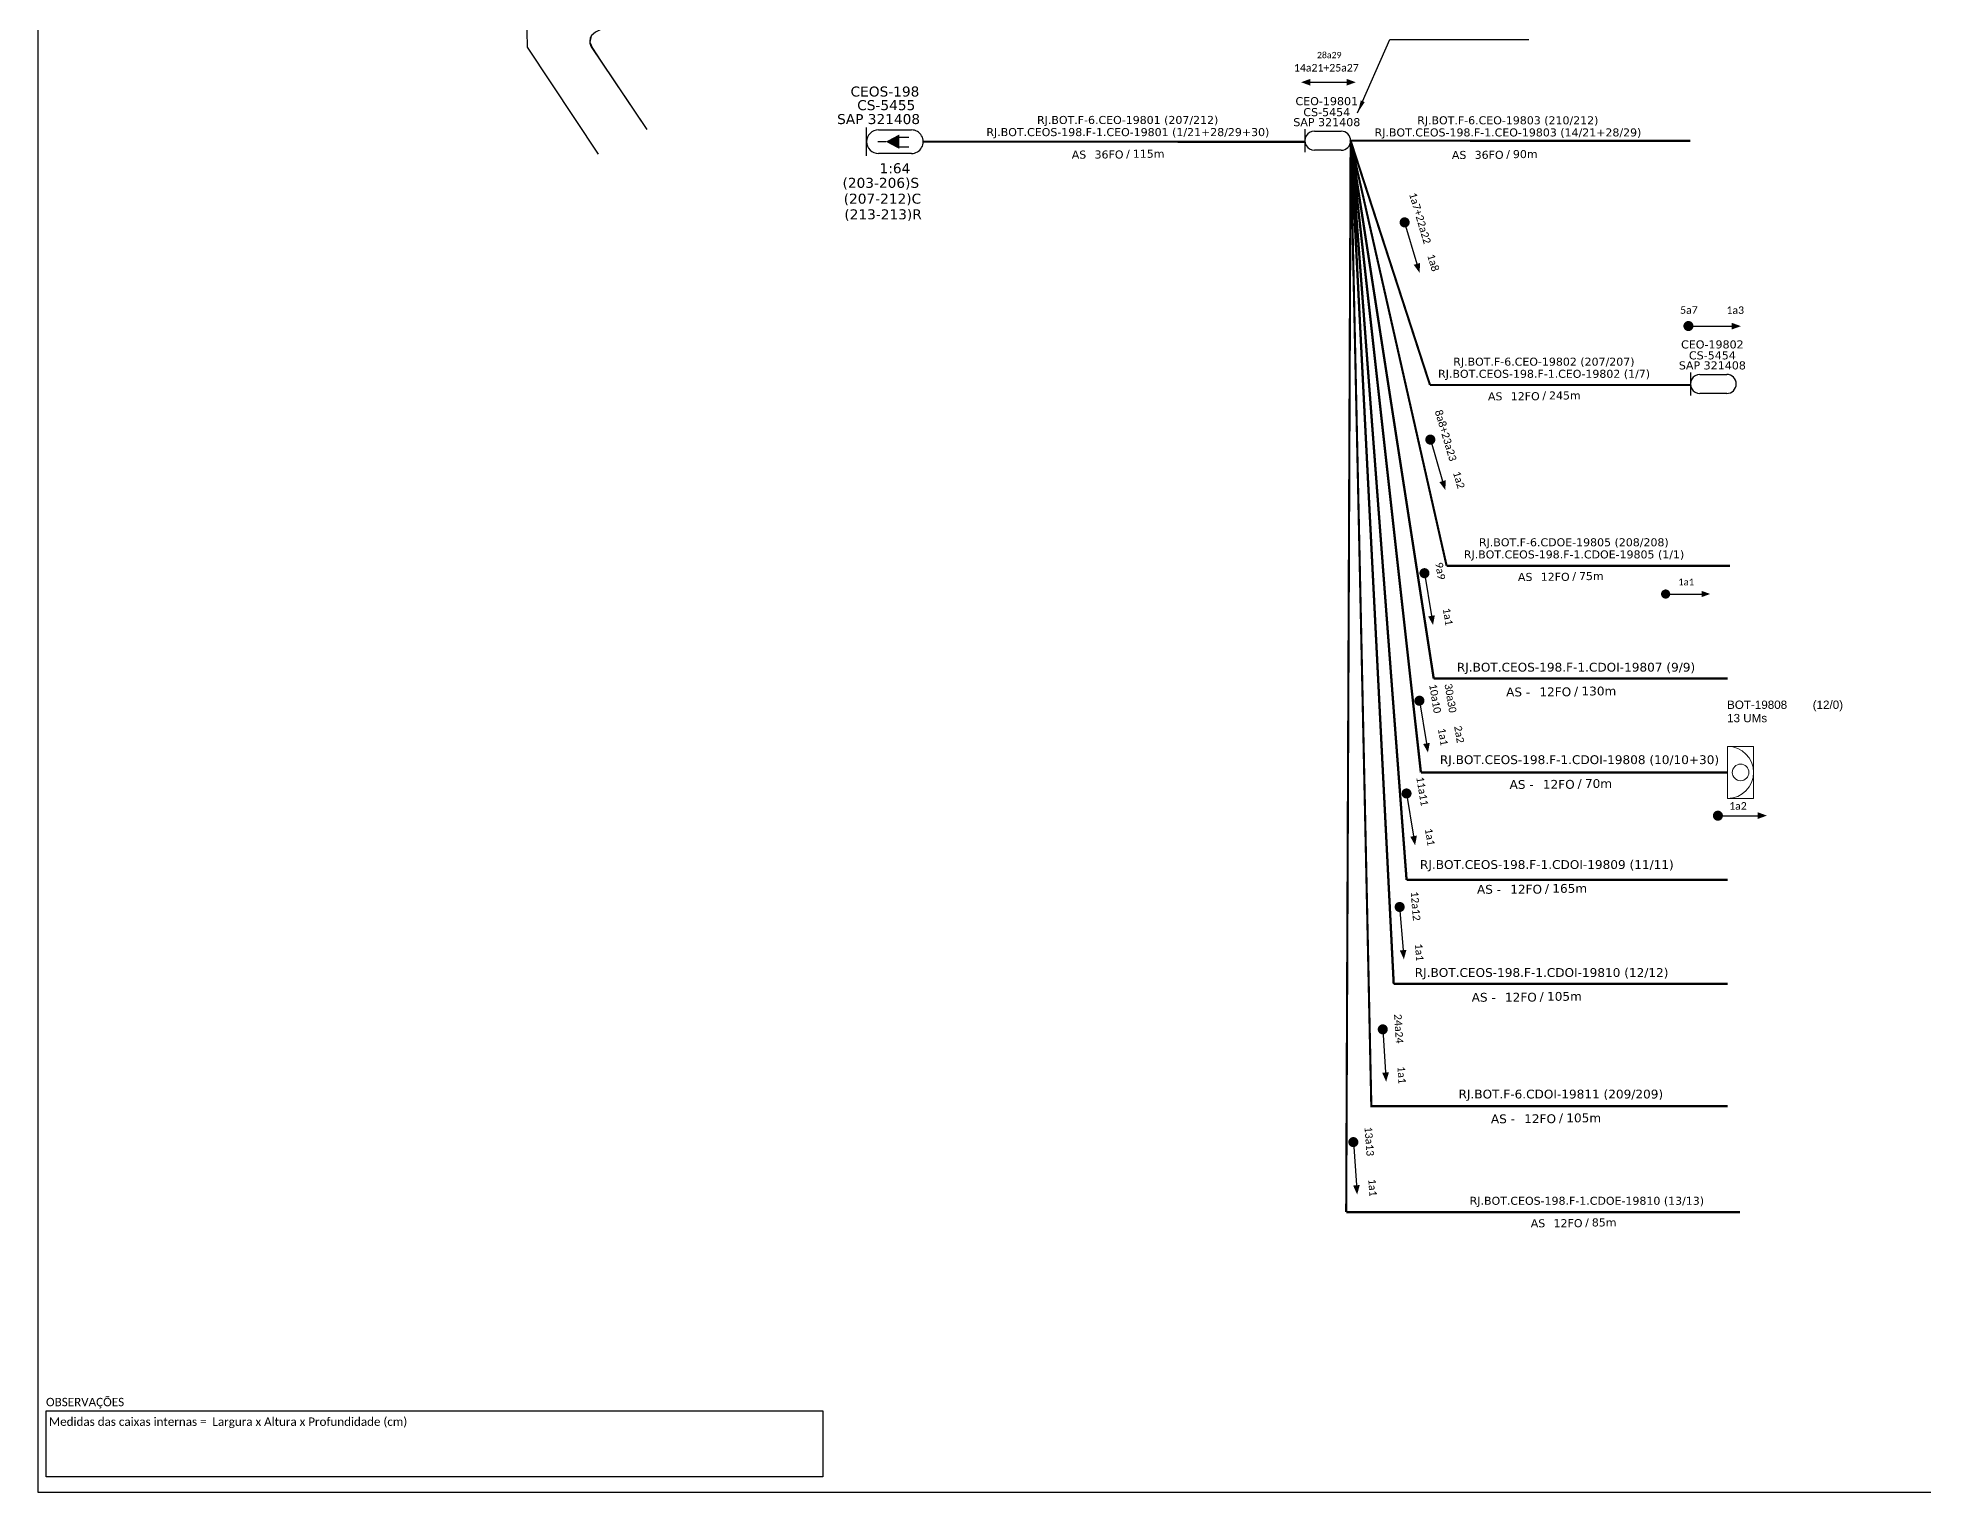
# Model space of a CAD drawing. Header units: metres. Extents: x 79.8 to 138.8, y 35.5 to 77.2.
# Drawn here: x 79.79 to 106.5, y 35.53 to 56.12 of the extents above; entities that cross this region are included whole.
import ezdxf
from ezdxf.enums import TextEntityAlignment as Align

# ---------------------------------------------------------------- set-up
doc = ezdxf.new("R2010")
doc.units = ezdxf.units.M
for name, color, linetype in [('10.0-Cartográfico', 252, 'Continuous'), ('20.4-CEOS', 1, 'Continuous'), ('20.5-CEO', 1, 'Continuous'), ('CAP a instalar', 1, 'Continuous'), ('CD a instalar', 1, 'Continuous'), ('SETA', 7, 'Continuous'), ('texto', 255, 'Continuous')]:
    doc.layers.add(name, color=color, linetype=linetype)
for name, color, linetype, lineweight in [("20.0-LEGENDA DOS CDO'S", 1, 'Continuous', 0), ('20.1-CDO_INTERIOR', 1, 'Continuous', 0), ('40.1-ETIQUETAS', 1, 'Continuous', 20)]:
    doc.layers.add(name, color=color, linetype=linetype, lineweight=lineweight)
doc.styles.add('ARIAL', font='arial.ttf')
doc.styles.add('siredit', font='verdana.ttf')
doc.styles.get("Standard").update_dxf_attribs({"font": 'arial.ttf'})
doc.styles.add('WMF-Calibri0', font='calibri.ttf')
doc.linetypes.add('FENCELINE1', pattern='A,0.25,-0.1,[133,ltypeshp.shx,S=0.1,R=0,X=-0.1,Y=0],-0.1,1', length=1.45)
doc.dimstyles.get("Standard").update_dxf_attribs({"dimtxt": 0.18, "dimasz": 0.18, "dimexe": 0.18, "dimexo": 0.0625, "dimgap": 0.09, "dimtad": 0, "dimtih": 1, "dimtoh": 1, "dimdec": 4, "dimzin": 0, "dimdsep": 46, "dimtxsty": 'Standard', "dimcen": 0.09, "dimadec": 0, "dimazin": 0, "dimtfac": 1, "dimtdec": 4, "dimtofl": 0, "dimtmove": 0, "dimatfit": 3, "dimfxl": 0, "dimtolj": 1, "dimtzin": 0, "dimarcsym": 0})

# ---------------------------------------------------------------- blocks, each defined once
blk = doc.blocks.new('CEOS_RP_CT_DRT')
at = {"layer": '20.4-CEOS', "color": 0}
for p, q in [((-4.535403051954999, 1.193932948173999), (-1.192121196201999, 1.193932948168999)), ((-1.192121196205, -1.189622502886999), (-4.535403051958, -1.189622502881999))]:
    blk.add_line(p, q, dxfattribs=at)
for points in [[(-5.727180777477999, -1.434831566566999), (-5.727180777474, 1.439142011863)], [(-3.786662383189998, 0.002155222654), (-4.590513158058, 0.002155222655)], [(-2.467895913357999, 0.475030468559), (-1.452774222781999, 0.475030468558)], [(-2.467895913358999, -0.516638740346), (-1.452774222783, -0.5166387403480001)]]:
    blk.add_lwpolyline(points, dxfattribs=at)
blk.add_lwpolyline([(-3.786662383189998, 0.002155222654, 0, 1.471254382142999, 0), (-2.406465769753999, 0.002155222652, 1.471254382142999, 1.471254382142999, 0)], format="xyseb", dxfattribs=at)
for centre, start, end in [((-4.535403051956, 0.002155222655), 89.99999999990895, 269.9999999999089), ((-1.192121196203, 0.00215522265), 269.9999999999089, 89.99999999990895)]:
    blk.add_arc(centre, 1.191777725519199, start, end, dxfattribs=at)
at = {"layer": '20.4-CEOS', "color": 7, "style": 'siredit'}
for tag, p in [('Nº_DA_CEOS', (-2.863762124082, 5.595917801464)), ('LOCAL', (-2.863762124082, 4.242648332013)), ('SAP', (-2.863762124082, 2.776606380735)), ('RACIO_SPLITAGEM', (-2.863762124082, -1.884655211951999)), ('FIBRAS_SPLITTER', (-2.863762124082, -3.576242074805)), ('FIBRAS_TOP_C', (-2.863762124082, -5.080238687835999)), ('RESERVA_FINAIS', (-2.863762124082, -6.392235737012))]:
    blk.add_attdef(tag, text='', height=1.009676276196999, dxfattribs=at).set_placement(p, align=Align.TOP_CENTER)
blk = doc.blocks.new('CEO_CT_DRT')
at = {"layer": '20.5-CEO', "color": 0}
for p, q in [((-1.556572805790523, 1.26366386849038), (1.800231245210768, 1.263663868485228)), ((1.800231245207015, -1.129532080615818), (-1.556572805794161, -1.129532080610666))]:
    blk.add_line(p, q, dxfattribs=at)
blk.add_lwpolyline([(-2.753170780331715, 1.509864701626281), (-2.753170780336148, -1.375732913765517)], dxfattribs=at)
for centre, start, end in [((-1.556572805792342, 0.06706589393089879), 89.9999999999088, 269.9999999999153), ((1.800231245208835, 0.06706589392574694), 269.9999999999153, 89.9999999999088)]:
    blk.add_arc(centre, 1.196597974541566, start, end, dxfattribs=at)
at = {"layer": '20.5-CEO', "color": 7, "style": 'siredit'}
for tag, p in [('CEO_Nº', (0.1218292197103494, 5.60943270178463)), ('LOCAL', (0.1218292197103494, 4.233558394229366)), ('SAP', (0.1218292197103494, 2.974344253774319)), ('FIBRAS_RESERVA', (0.1218292197103494, -1.940784021336846))]:
    blk.add_attdef(tag, text='', height=1.013760000014873, dxfattribs=at).set_placement(p, align=Align.TOP_CENTER)
blk = doc.blocks.new('ETIQUETA_RS5F')
at = {"layer": '40.1-ETIQUETAS', "color": 0, "style": 'siredit'}
blk.add_text('/', height=1.5, dxfattribs=at).set_placement((1.549003768403999, -1.954241996242999), align=Align.MIDDLE_RIGHT)
for tag, p in [('ETIQUETA_R_PRIMARIA', (1.183185704455, 4.104300005362)), ('ETIQUETA_R_SECUNDARIA', (1.183185704455, 2.104300005362)), ('F_ATIVAS/F_MORTAS', (1.112003950762, -4.244905073341))]:
    blk.add_attdef(tag, text='', height=1.5, dxfattribs=at).set_placement(p, align=Align.MIDDLE_CENTER)
for tag, p in [('TIPO_CABO', (-6.615505561655, -2.115119524237)), ('CAP_CABO', (0.366609137497, -2.092994078244))]:
    blk.add_attdef(tag, text='', height=1.5, dxfattribs=at).set_placement(p, align=Align.MIDDLE_RIGHT)
blk.add_attdef('METROS', text='', height=1.5, dxfattribs=at).set_placement((2.112003950761999, -1.954241996242999), align=Align.MIDDLE_LEFT)
for tag, p in [('FUSÃO_1', (0.8177571882649999, -8.387413705695998)), ('FUSÃO_2', (0.8177571882649999, -10.598796407304)), ('FUSÃO_3', (0.8177571882649999, -12.933033763959)), ('FUSÃO_4', (0.8177571882649999, -15.144416397489)), ('FUSÃO_5', (0.8177571882649999, -17.158649813296))]:
    blk.add_attdef(tag, text='', height=1.5, dxfattribs=at).set_placement(p, align=Align.CENTER)
blk = doc.blocks.new('CDOI_INT')
at = {"layer": '20.1-CDO_INTERIOR', "color": 0, "lineweight": 18}
blk.add_lwpolyline([(4.249981471179998, -4.249988726767999), (4.249981471179998, 4.250011275022999), (-1.8529716e-05, 4.250011275022999), (-1.8529716e-05, -4.249988726767999)], close=True, dxfattribs=at)
blk.add_circle((2.124981470732, 1.1274127e-05), 1.360000000286615, dxfattribs=at)
blk.add_arc((-1.8529716e-05, 1.1274127e-05), 4.250000000895674, 270, 90, dxfattribs=at)
at = {"layer": "20.0-LEGENDA DOS CDO'S", "color": 0, "style": 'ARIAL'}
for tag, p in [('SURVEY', (-0.07814626409900001, 8.200063073254)), ('CDO_N', (-0.083164922331, 10.380986293812)), ('SPLITER_1', (21.176759130808, 10.380986293812)), ('SPLITER_2', (21.193678029792, 8.681501830021)), ('SAP', (-0.083164922331, 6.226866877454999)), ('1:XX', (5.943843487361, -2.215305510503)), ('UMS', (5.94384348736, -4.242847191936998))]:
    blk.add_attdef(tag, p, '', height=1.360262643476999, dxfattribs=at)
blk.add_attdef('FIBRAS_UTILIZADAS', text='', height=1.360262643476999, dxfattribs=at).set_placement((15.339433351403, 10.380986293812), align=Align.CENTER)
blk = doc.blocks.new('SETA1')
at = {"const_width": 1.1}
blk.add_lwpolyline([(-5.278302850187174, 0, 1), (-4.178302850188629, 0, 1)], format="xyb", close=True, dxfattribs=at)
at = {"layer": 'SETA'}
blk.add_lwpolyline([(-4.728302850184264, 0), (4.72830285019154, 0)], dxfattribs=at)
blk.add_solid([(4.72830285019154, 0.7333333294009208), (6.743757612086483, -7.275957614183426e-12), (4.72830285019154, -0.7333333293936448)], dxfattribs=at)

msp = doc.modelspace()

# ---------------------------------------------------------------- linework, layer by layer
at = {"color": 7}
msp.add_lwpolyline([(79.78734938973774, 35.52656371230302), (138.8255493897383, 35.52656371230302), (138.8255493897383, 77.2253637123031), (79.78734938973774, 77.2253637123031)], close=True, dxfattribs=at)
for points, const_width in [([(102.8141344713354, 48.24451120259058, 1), (102.8789344713371, 48.24451120259058, 1)], 0.06480000000000001), ([(103.5512501504008, 45.10636094908787, 1), (103.6225301504844, 45.10636094908787, 1)], 0.07128000008622835)]:
    msp.add_lwpolyline(points, format="xyb", close=True, dxfattribs=dict(const_width=const_width))
at = {"color": 0}
msp.add_lwpolyline([(79.90530075144063, 36.68063682076025), (90.90895460712335, 36.68063682076025), (90.90895460712335, 35.74329852276165), (79.90530075144063, 35.74329852276165)], close=True, dxfattribs=at)
at = {"layer": '10.0-Cartográfico'}
for points in [[(92.99542506701529, 60.16027789270219), (89.64102853527721, 58.53171623960838), (88.18311744592803, 57.85669560041355), (87.41053978443576, 57.45696871974314), (86.96938334929361, 57.2050486984981), (86.70573119245275, 56.97573333738205), (86.70930873249155, 56.70834416935531), (86.71288632095958, 56.44095157489618), (86.7189406775292, 55.98844340636037), (87.7256827513993, 54.47409864825794)], [(93.0142738691243, 58.91614951018641), (92.03313536633597, 58.41566344097668), (88.77396653986604, 56.75314131970344), (87.89210505381222, 56.30329944765912), (87.6881557436309, 56.19926396940604), (87.62883692431184, 56.14591869614082), (87.60631520322933, 56.05788580150283), (87.64352430451528, 55.97253495945574), (87.75980185049117, 55.79897400760319), (88.41328652912195, 54.82057844092082)], [(87.6211126916162, 56.1326662407896), (87.61499014938774, 56.11796691164908), (87.61044969589308, 56.10328573607375), (87.60748627850218, 56.0886226528139), (87.60609989540605, 56.07397766322423), (87.60631520322933, 56.05788580150283), (87.60967003521274, 56.04329520826695), (87.61302486569004, 56.02870461669271), (87.61796178640931, 56.01413217408344), (87.62929018422439, 55.99378143111743)], [(87.62929018422439, 55.99378143111743), (88.4147776128216, 54.82132978986305)]]:
    msp.add_lwpolyline(points, dxfattribs=at)
at = {"layer": 'CAP a instalar', "color": 5, "linetype": 'FENCELINE1', "ltscale": 7, "const_width": 0.030233088}
msp.add_lwpolyline([(92.33066664769099, 54.6493070750032), (97.73753592472671, 54.64767292613333)], dxfattribs=at)
at = {"layer": 'CAP a instalar', "color": 7, "linetype": 'FENCELINE1', "ltscale": 0.3, "const_width": 0.030233088}
for points in [[(98.38470043337196, 54.66292334704269), (98.32183568394284, 39.49297755094927)], [(98.38475976485037, 54.65723498673692), (99.74400959259698, 48.64476198402793)], [(98.38531806319438, 54.6547654232646), (98.6778378288067, 40.99250714843175)], [(99.74400959259698, 48.64476198402793), (103.7241987792068, 48.64358051686312)], [(98.66289830697262, 40.99250643035871), (103.7242003845264, 40.99274970350972)], [(98.32183568394284, 39.49297755094927), (103.8989275193186, 39.49192513652466)]]:
    msp.add_lwpolyline(points, dxfattribs=at)
at = {"layer": 'CAP a instalar', "color": 7, "linetype": 'FENCELINE1', "ltscale": 7, "const_width": 0.030233088}
for points in [[(98.38470043337196, 54.66292334704207), (99.50868081251406, 51.20506177026434)], [(98.38470043337196, 54.66292334704269), (103.1982792422505, 54.66136685114456)], [(99.50868081251406, 51.20506177026434), (103.1991443204295, 51.20386843957624)]]:
    msp.add_lwpolyline(points, dxfattribs=at)
at = {"layer": 'CD a instalar', "color": 8, "linetype": 'FENCELINE1', "ltscale": 0.3}
for points in [[(98.38470043337196, 54.66292334704269, 0.03325639680000001, 0.03325639680000001, 0), (99.5613640774145, 47.04872707283997, 0.03325639680000001, 0.03325639680000001, 0)], [(98.38470043337196, 54.66292334704269, 0.03325639680000001, 0.03325639680000001, 0), (99.17708322147962, 44.19678626349952, 0.03325639680000001, 0.03325639680000001, 0)], [(98.38531806319438, 54.6547654232646, 0.03325639680000001, 0.03325639680000001, 0), (98.99483686661341, 42.72552068794678, 0.03325639680000001, 0.03325639680000001, 0)], [(99.5613640774145, 47.04872707283997, 0.03325639680678649, 0.03325639699658234, 0), (103.7241987792068, 47.04904613749414, 0.03325639699658234, 0.03325639701884123, 0)], [(103.7241954943705, 45.76670477319491, 0.03325639701884116, 0.03325639701884123, 0), (103.7241970996901, 45.76670477330511, 0.03325639701884123, 0.03325639701884123, 0)], [(99.17708322147962, 44.19678626349952, 0.03325639680964677, 0.03325639697669543, 0), (103.7242003845264, 44.19705413204499, 0.03325639697669543, 0.03325639697729994, 0)], [(98.99483686661341, 42.72552068794678, 0.03325639680379383, 0.0332563969639032, 0), (103.7242003845264, 42.72578913223654, 0.0332563969639032, 0.03325639701884123, 0)]]:
    msp.add_lwpolyline(points, format="xyseb", dxfattribs=at)
at = {"layer": 'CD a instalar', "color": 1, "linetype": 'FENCELINE1', "ltscale": 0.3}
for points in [[(98.38470043337196, 54.66292334704269, 0.03325639680000001, 0.03325639680000001, 0), (99.37956793632416, 45.71855539901544, 0.03325639680000001, 0.03325639680000001, 0)], [(99.37956793632416, 45.71855539901544, 0.03325639681799659, 0.03325639699586883, 0), (103.7241987792068, 45.71885362508599, 0.03325639699586883, 0.03325639701884123, 0)]]:
    msp.add_lwpolyline(points, format="xyseb", dxfattribs=at)
at = {"layer": 'CD a instalar', "linetype": 'FENCELINE1', "ltscale": 7, "const_width": 0.03325639680000001}
msp.add_lwpolyline([(103.7241987792068, 48.64358051686312), (103.7598772860503, 48.64358277465704)], dxfattribs=at)
at = {"layer": 'SETA'}
for points in [[(97.76413654592993, 55.49008032877781), (98.37692459605455, 55.49008032877781)], [(102.8465344713371, 48.24451120259058), (103.4036145162313, 48.24451120259058)], [(103.5868901504401, 45.10636094908787), (104.1996782005631, 45.10636094908787)]]:
    msp.add_lwpolyline(points, dxfattribs=at)
for points in [[(97.81331326493705, 55.53854358742128), (97.6827117955077, 55.4910235873624), (97.81331326493705, 55.44350358730558)], [(98.32774787704743, 55.53854358742128), (98.45834934647678, 55.4910235873624), (98.32774787704743, 55.44350358730558)], [(103.358908408092, 48.28856871039348), (103.477637016523, 48.24536871039349), (103.358908408092, 48.20216871039328)], [(104.150501481556, 45.15482420773112), (104.2811029509869, 45.10730420767225), (104.150501481556, 45.05978420761542)]]:
    msp.add_solid(points, dxfattribs=at)

# ---------------------------------------------------------------- block references
at = {"layer": '20.4-CEOS', "color": 5}
ref = msp.add_blockref('CEOS_RP_CT_DRT', (92.33071475966949, 54.64900518015667), dxfattribs=dict(at, xscale=0.1400759436607361, yscale=0.1400759436607361, zscale=0.1400759433215999))
ref.add_attrib('Nº_DA_CEOS', 'CEOS-198', dxfattribs={"color": 5, "height": 0.1414313568377352, "style": 'siredit'}).set_placement((91.78841552101835, 55.43034977375134), align=Align.TOP_CENTER)
ref.add_attrib('LOCAL', 'CS-5455', dxfattribs={"color": 5, "height": 0.1414313568377352, "style": 'siredit'}).set_placement((91.80680820873435, 55.23741677515931), align=Align.TOP_CENTER)
ref.add_attrib('SAP', '   SAP 321408', dxfattribs={"color": 5, "height": 0.1414313568377352, "style": 'siredit'}).set_placement((91.6057018413468, 55.04016859121071), align=Align.TOP_CENTER)
ref.add_attrib('RACIO_SPLITAGEM', '1:64', dxfattribs={"color": 5, "height": 0.1414313568377352, "style": 'siredit'}).set_placement((91.92957057771996, 54.34415795365044), align=Align.TOP_CENTER)
ref.add_attrib('FIBRAS_SPLITTER', '    (203-206)S', dxfattribs={"color": 5, "height": 0.1414313568377352, "style": 'siredit'}).set_placement((91.60630043253072, 54.1374969557213), align=Align.TOP_CENTER)
ref.add_attrib('FIBRAS_TOP_C', '   (207-212)C', dxfattribs={"color": 5, "height": 0.1414313568377352, "style": 'siredit'}).set_placement((91.66029868500331, 53.91310556422881), align=Align.TOP_CENTER)
ref.add_attrib('RESERVA_FINAIS', '   (213-213)R', dxfattribs={"color": 5, "height": 0.1414313568377352, "style": 'siredit'}).set_placement((91.66923738632353, 53.69178802741414), align=Align.TOP_CENTER)
ref = msp.add_blockref('CEO_CT_DRT', (98.04695538969986, 54.65536497980843), dxfattribs=dict(at, xscale=0.1127007975566552, yscale=0.112700797556655, zscale=0.1127007975566534, rotation=359.9999964697347))
ref.add_attrib('CEO_Nº', 'CEO-19801', dxfattribs={"layer": '20.5-CEO', "color": 5, "height": 0.1142515605327091, "rotation": 359.9999964697329, "style": 'siredit'}).set_placement((98.04695542818786, 55.2799940620466), align=Align.TOP_CENTER)
ref.add_attrib('LOCAL', 'CS-5454', dxfattribs={"layer": '20.5-CEO', "color": 5, "height": 0.1142515605327091, "rotation": 359.9999964697329, "style": 'siredit'}).set_placement((98.04695541863543, 55.12493193024658), align=Align.TOP_CENTER)
ref.add_attrib('SAP', 'SAP 321408', dxfattribs={"layer": '20.5-CEO', "color": 5, "height": 0.1142515605327091, "rotation": 359.9999964697329, "style": 'siredit'}).set_placement((98.04695540988845, 54.98301749232194), align=Align.TOP_CENTER)
at = {"layer": '20.4-CEOS', "color": 7}
ref = msp.add_blockref('CEO_CT_DRT', (103.5085637854042, 51.21156049325155), dxfattribs=dict(at, xscale=0.1127007975566552, yscale=0.112700797556655, zscale=0.1127007975566534, rotation=359.9999964697347))
ref.add_attrib('CEO_Nº', 'CEO-19802', dxfattribs={"layer": '20.5-CEO', "color": 7, "height": 0.1142515605327091, "rotation": 359.9999964697329, "style": 'siredit'}).set_placement((103.5085638238906, 51.83618957548951), align=Align.TOP_CENTER)
ref.add_attrib('LOCAL', 'CS-5454', dxfattribs={"layer": '20.5-CEO', "color": 7, "height": 0.1142515605327091, "rotation": 359.9999964697329, "style": 'siredit'}).set_placement((103.5085638143398, 51.6811274436895), align=Align.TOP_CENTER)
ref.add_attrib('SAP', 'SAP 321408', dxfattribs={"layer": '20.5-CEO', "color": 7, "height": 0.1142515605327091, "rotation": 359.9999964697329, "style": 'siredit'}).set_placement((103.5085638055928, 51.53921300576485), align=Align.TOP_CENTER)
at = {"layer": '40.1-ETIQUETAS', "color": 7}
ref = msp.add_blockref('ETIQUETA_RS5F', (95.1396017109325, 54.62628797658596), dxfattribs=dict(at, xscale=0.07558271902798515, yscale=0.07558271902798515, zscale=0.07558271902798509))
ref.add_attrib('ETIQUETA_R_PRIMARIA', 'RJ.BOT.F-6.CEO-19801 (207/212)', dxfattribs={"color": 0, "height": 0.1133740786101372, "style": 'siredit'}).set_placement((95.2263459677918, 54.95702491386263), align=Align.MIDDLE_CENTER)
ref.add_attrib('ETIQUETA_R_SECUNDARIA', 'RJ.BOT.CEOS-198.F-1.CEO-19801 (1/21+28/29+30)', dxfattribs={"color": 1, "height": 0.1133740786101372, "style": 'siredit'}).set_placement((95.2290301036065, 54.78533669289627), align=Align.MIDDLE_CENTER)
ref.add_attrib('TIPO_CABO', 'AS', dxfattribs={"color": 0, "height": 0.1133740786101372, "style": 'siredit'}).set_placement((94.63958381283274, 54.46642149178169), align=Align.MIDDLE_RIGHT)
ref.add_attrib('CAP_CABO', '36FO', dxfattribs={"color": 0, "height": 0.1133740786101372, "style": 'siredit'}).set_placement((95.16731102637523, 54.4680937932959), align=Align.MIDDLE_RIGHT)
ref.add_attrib('METROS', '115m', dxfattribs={"color": 0, "height": 0.1133740786101372, "style": 'siredit'}).set_placement((95.29923271212637, 54.47858105295133), align=Align.MIDDLE_LEFT)
ref = msp.add_blockref('ETIQUETA_RS5F', (100.5237387190664, 54.62154105825474), dxfattribs=dict(at, xscale=0.07558271902804409, yscale=0.07558271902798515, zscale=0.07558271902798509))
ref.add_attrib('ETIQUETA_R_PRIMARIA', 'RJ.BOT.F-6.CEO-19803 (210/212)', dxfattribs={"color": 0, "height": 0.1133740786101372, "style": 'siredit'}).set_placement((100.6104829759258, 54.95227799553142), align=Align.MIDDLE_CENTER)
ref.add_attrib('ETIQUETA_R_SECUNDARIA', 'RJ.BOT.CEOS-198.F-1.CEO-19803 (14/21+28/29)', dxfattribs={"color": 0, "height": 0.1133740786101372, "style": 'siredit'}).set_placement((100.6131671117405, 54.78058977456484), align=Align.MIDDLE_CENTER)
ref.add_attrib('TIPO_CABO', 'AS', dxfattribs={"color": 0, "height": 0.1133740786101372, "style": 'siredit'}).set_placement((100.0237208209667, 54.46167457345026), align=Align.MIDDLE_RIGHT)
ref.add_attrib('CAP_CABO', '36FO', dxfattribs={"color": 0, "height": 0.1133740786101372, "style": 'siredit'}).set_placement((100.5514480345092, 54.46334687496468), align=Align.MIDDLE_RIGHT)
ref.add_attrib('METROS', '90m', dxfattribs={"color": 0, "height": 0.1133740786101372, "style": 'siredit'}).set_placement((100.6833697202587, 54.47383413462011), align=Align.MIDDLE_LEFT)
ref = msp.add_blockref('ETIQUETA_RS5F', (101.0350782316179, 51.20375153537109), dxfattribs=dict(at, xscale=0.07558271902798515, yscale=0.07558271902798515, zscale=0.07558271902798509))
ref.add_attrib('ETIQUETA_R_PRIMARIA', 'RJ.BOT.F-6.CEO-19802 (207/207)', dxfattribs={"color": 0, "height": 0.1133740786101372, "style": 'siredit'}).set_placement((101.1218224884772, 51.53448847264776), align=Align.MIDDLE_CENTER)
ref.add_attrib('ETIQUETA_R_SECUNDARIA', 'RJ.BOT.CEOS-198.F-1.CEO-19802 (1/7)', dxfattribs={"color": 0, "height": 0.1133740786101372, "style": 'siredit'}).set_placement((101.124506624292, 51.36280025168119), align=Align.MIDDLE_CENTER)
ref.add_attrib('TIPO_CABO', 'AS', dxfattribs={"color": 0, "height": 0.1133740786101372, "style": 'siredit'}).set_placement((100.5350603335182, 51.04388505056661), align=Align.MIDDLE_RIGHT)
ref.add_attrib('CAP_CABO', '12FO', dxfattribs={"color": 0, "height": 0.1133740786101372, "style": 'siredit'}).set_placement((101.0627875470607, 51.04555735208103), align=Align.MIDDLE_RIGHT)
ref.add_attrib('METROS', '245m', dxfattribs={"color": 0, "height": 0.1133740786101372, "style": 'siredit'}).set_placement((101.1947092328102, 51.05604461173645), align=Align.MIDDLE_LEFT)
ref = msp.add_blockref('ETIQUETA_RS5F', (101.4594758293729, 48.6466569022141), dxfattribs=dict(at, xscale=0.07558271902804409, yscale=0.07558271902798515, zscale=0.07558271902798509))
ref.add_attrib('ETIQUETA_R_PRIMARIA', 'RJ.BOT.F-6.CDOE-19805 (208/208)', dxfattribs={"color": 0, "height": 0.1133740786101372, "style": 'siredit'}).set_placement((101.5462200862322, 48.97739383949078), align=Align.MIDDLE_CENTER)
ref.add_attrib('ETIQUETA_R_SECUNDARIA', 'RJ.BOT.CEOS-198.F-1.CDOE-19805 (1/1)', dxfattribs={"color": 0, "height": 0.1133740786101372, "style": 'siredit'}).set_placement((101.5489042220469, 48.8057056185242), align=Align.MIDDLE_CENTER)
ref.add_attrib('TIPO_CABO', 'AS', dxfattribs={"color": 0, "height": 0.1133740786101372, "style": 'siredit'}).set_placement((100.9594579312731, 48.48679041740962), align=Align.MIDDLE_RIGHT)
ref.add_attrib('CAP_CABO', '12FO', dxfattribs={"color": 0, "height": 0.1133740786101372, "style": 'siredit'}).set_placement((101.4871851448156, 48.48846271892404), align=Align.MIDDLE_RIGHT)
ref.add_attrib('METROS', '75m', dxfattribs={"color": 0, "height": 0.1133740786101372, "style": 'siredit'}).set_placement((101.6191068305651, 48.49894997857947), align=Align.MIDDLE_LEFT)
at = {"layer": '40.1-ETIQUETAS', "color": 1}
ref = msp.add_blockref('CDOI_INT', (103.7241970996901, 45.71885167128514), dxfattribs=dict(at, xscale=0.08663487076014045, yscale=0.08663487076013307, zscale=0.08663487076013628))
ref.add_attrib('CDO_N', 'BOT-19808', (103.7169921173937, 46.61820707721256), dxfattribs={"layer": "20.0-LEGENDA DOS CDO'S", "color": 0, "height": 0.1178461783175174, "style": 'ARIAL'})
ref.add_attrib('FIBRAS_UTILIZADAS', '    (12/0)', dxfattribs={"layer": "20.0-LEGENDA DOS CDO'S", "color": 0, "height": 0.1178461783175174, "style": 'ARIAL'}).set_placement((105.0531269256263, 46.61820707721256), align=Align.CENTER)
ref.add_attrib('SURVEY', '13 UMs', (103.7174269082029, 46.42926307586144), dxfattribs={"layer": "20.0-LEGENDA DOS CDO'S", "color": 0, "height": 0.1178461783175174, "style": 'ARIAL'})
at = {"layer": '40.1-ETIQUETAS', "color": 7}
ref = msp.add_blockref('ETIQUETA_RS5F', (101.6413771504227, 39.49500152187564), dxfattribs=dict(at, xscale=0.07558271902804409, yscale=0.07558271902798515, zscale=0.07558271902798509))
ref.add_attrib('ETIQUETA_R_SECUNDARIA', 'RJ.BOT.CEOS-198.F-1.CDOE-19810 (13/13)', dxfattribs={"color": 0, "height": 0.1133740786101372, "style": 'siredit'}).set_placement((101.7308055430968, 39.65405023818574), align=Align.MIDDLE_CENTER)
ref.add_attrib('TIPO_CABO', 'AS', dxfattribs={"color": 0, "height": 0.1133740786101372, "style": 'siredit'}).set_placement((101.141359252323, 39.33513503707116), align=Align.MIDDLE_RIGHT)
ref.add_attrib('CAP_CABO', '12FO', dxfattribs={"color": 0, "height": 0.1133740786101372, "style": 'siredit'}).set_placement((101.6690864658671, 39.33680733858558), align=Align.MIDDLE_RIGHT)
ref.add_attrib('METROS', '85m', dxfattribs={"color": 0, "height": 0.1133740786101372, "style": 'siredit'}).set_placement((101.801008151615, 39.3472945982408), align=Align.MIDDLE_LEFT)
at = {"layer": 'CD a instalar', "color": 8}
ref = msp.add_blockref('ETIQUETA_RS5F', (101.4786431246121, 47.03383136157409), dxfattribs=dict(at, xscale=0.08314099103129774, yscale=0.08314099103129774, zscale=0.08314099103129559))
ref.add_attrib('ETIQUETA_R_PRIMARIA', 'RJ.BOT.CEOS-198.F-1.CDOI-19807 (9/9)', dxfattribs={"layer": '40.1-ETIQUETAS', "color": 0, "height": 0.1247114866220161, "style": 'siredit'}).set_placement((101.5770143566766, 47.20878494972745), align=Align.MIDDLE_CENTER)
ref.add_attrib('TIPO_CABO', 'AS -', dxfattribs={"layer": '40.1-ETIQUETAS', "color": 0, "height": 0.1247114866220161, "style": 'siredit'}).set_placement((100.928623436042, 46.8579782280768), align=Align.MIDDLE_RIGHT)
ref.add_attrib('CAP_CABO', '12FO', dxfattribs={"layer": '40.1-ETIQUETAS', "color": 0, "height": 0.1247114866220161, "style": 'siredit'}).set_placement((101.5091233716441, 46.85981775974491), align=Align.MIDDLE_RIGHT)
ref.add_attrib('METROS', '130m', dxfattribs={"layer": '40.1-ETIQUETAS', "color": 0, "height": 0.1247114866220161, "style": 'siredit'}).set_placement((101.6542372261449, 46.8713537453793), align=Align.MIDDLE_LEFT)
at = {"layer": 'CD a instalar', "color": 1}
ref = msp.add_blockref('ETIQUETA_RS5F', (101.5278763122619, 45.7242185164708), dxfattribs=dict(at, xscale=0.08314099103129774, yscale=0.08314099103129774, zscale=0.08314099103129559))
ref.add_attrib('ETIQUETA_R_PRIMARIA', 'RJ.BOT.CEOS-198.F-1.CDOI-19808 (10/10+30)', dxfattribs={"layer": '40.1-ETIQUETAS', "color": 0, "height": 0.1247114866220161, "style": 'siredit'}).set_placement((101.6262475443297, 45.89917210462456), align=Align.MIDDLE_CENTER)
ref.add_attrib('TIPO_CABO', 'AS -', dxfattribs={"layer": '40.1-ETIQUETAS', "color": 0, "height": 0.1247114866220161, "style": 'siredit'}).set_placement((100.977856623695, 45.54836538297391), align=Align.MIDDLE_RIGHT)
ref.add_attrib('CAP_CABO', '12FO', dxfattribs={"layer": '40.1-ETIQUETAS', "color": 0, "height": 0.1247114866220161, "style": 'siredit'}).set_placement((101.5583565592955, 45.55020491464202), align=Align.MIDDLE_RIGHT)
ref.add_attrib('METROS', '70m', dxfattribs={"layer": '40.1-ETIQUETAS', "color": 0, "height": 0.1247114866220161, "style": 'siredit'}).set_placement((101.7034704137963, 45.56174090027601), align=Align.MIDDLE_LEFT)
at = {"layer": 'CD a instalar', "color": 8}
ref = msp.add_blockref('ETIQUETA_RS5F', (101.065702269285, 44.23929421492203), dxfattribs=dict(at, xscale=0.08314099103129774, yscale=0.08314099103129774, zscale=0.08314099103129559))
ref.add_attrib('ETIQUETA_R_PRIMARIA', 'RJ.BOT.CEOS-198.F-1.CDOI-19809 (11/11)', dxfattribs={"layer": '40.1-ETIQUETAS', "color": 0, "height": 0.1247114866220161, "style": 'siredit'}).set_placement((101.1640735013528, 44.4142478030758), align=Align.MIDDLE_CENTER)
ref.add_attrib('TIPO_CABO', 'AS -', dxfattribs={"layer": '40.1-ETIQUETAS', "color": 0, "height": 0.1247114866220161, "style": 'siredit'}).set_placement((100.5156825807182, 44.06344108142514), align=Align.MIDDLE_RIGHT)
ref.add_attrib('CAP_CABO', '12FO', dxfattribs={"layer": '40.1-ETIQUETAS', "color": 0, "height": 0.1247114866220161, "style": 'siredit'}).set_placement((101.0961825163187, 44.06528061309305), align=Align.MIDDLE_RIGHT)
ref.add_attrib('METROS', '165m', dxfattribs={"layer": '40.1-ETIQUETAS', "color": 0, "height": 0.1247114866220161, "style": 'siredit'}).set_placement((101.2412963708195, 44.07681659872724), align=Align.MIDDLE_LEFT)
ref = msp.add_blockref('ETIQUETA_RS5F', (100.9908834898161, 42.71063002116766), dxfattribs=dict(at, xscale=0.08314099103129774, yscale=0.08314099103129774, zscale=0.08314099103129559))
ref.add_attrib('ETIQUETA_R_PRIMARIA', 'RJ.BOT.CEOS-198.F-1.CDOI-19810 (12/12)', dxfattribs={"layer": '40.1-ETIQUETAS', "color": 0, "height": 0.1247114866220161, "style": 'siredit'}).set_placement((101.0892547218839, 42.88558360932122), align=Align.MIDDLE_CENTER)
ref.add_attrib('TIPO_CABO', 'AS -', dxfattribs={"layer": '40.1-ETIQUETAS', "color": 0, "height": 0.1247114866220161, "style": 'siredit'}).set_placement((100.4408638012493, 42.53477688767056), align=Align.MIDDLE_RIGHT)
ref.add_attrib('CAP_CABO', '12FO', dxfattribs={"layer": '40.1-ETIQUETAS', "color": 0, "height": 0.1247114866220161, "style": 'siredit'}).set_placement((101.0213637368498, 42.53661641933867), align=Align.MIDDLE_RIGHT)
ref.add_attrib('METROS', '105m', dxfattribs={"layer": '40.1-ETIQUETAS', "color": 0, "height": 0.1247114866220161, "style": 'siredit'}).set_placement((101.1664775913506, 42.54815240497307), align=Align.MIDDLE_LEFT)
at = {"layer": 'CD a instalar', "color": 7}
ref = msp.add_blockref('ETIQUETA_RS5F', (101.2635343492374, 40.9898509223904), dxfattribs=dict(at, xscale=0.08314099103129774, yscale=0.08314099103129774, zscale=0.08314099103129559))
ref.add_attrib('ETIQUETA_R_PRIMARIA', 'RJ.BOT.F-6.CDOI-19811 (209/209)', dxfattribs={"layer": '40.1-ETIQUETAS', "color": 0, "height": 0.1247114866220161, "style": 'siredit'}).set_placement((101.3619055813052, 41.16480451054396), align=Align.MIDDLE_CENTER)
ref.add_attrib('TIPO_CABO', 'AS -', dxfattribs={"layer": '40.1-ETIQUETAS', "color": 0, "height": 0.1247114866220161, "style": 'siredit'}).set_placement((100.7135146606705, 40.8139977888933), align=Align.MIDDLE_RIGHT)
ref.add_attrib('CAP_CABO', '12FO', dxfattribs={"layer": '40.1-ETIQUETAS', "color": 0, "height": 0.1247114866220161, "style": 'siredit'}).set_placement((101.294014596271, 40.81583732056121), align=Align.MIDDLE_RIGHT)
ref.add_attrib('METROS', '105m', dxfattribs={"layer": '40.1-ETIQUETAS', "color": 0, "height": 0.1247114866220161, "style": 'siredit'}).set_placement((101.4391284507718, 40.8273733061956), align=Align.MIDDLE_LEFT)
at = {"layer": 'SETA', "color": 2, "yscale": 0.06480000000000001, "zscale": 0.06480000000000001}
for p, xscale, rotation in [((99.23655380635786, 53.21306890702115), 0.0648, 286.5083025109439), ((103.4761400904204, 52.0383794195652), 0.0648, 359.836437141282), ((99.60084171395083, 50.13710883353003), 0.06479999999999998, 286.5083025109437), ((99.48032521503991, 48.23766943125079), 0.06479999999999998, 279.3901000352638), ((99.40875714314166, 46.43167248492013), 0.06479999999999998, 279.3901000352638), ((99.22641268872243, 45.11857101024413), 0.06479999999999998, 279.3901000352638), ((99.10366402105257, 43.50833971365232), 0.06480000000000001, 274.5943534570266), ((98.85964016219454, 41.77530582663827), 0.0648, 273.6937099376134), ((98.44520524020116, 40.17873845492888), 0.06479999999999997, 274.1304411783295)]:
    msp.add_blockref('SETA1', p, dxfattribs=dict(at, xscale=xscale, rotation=rotation))

# ---------------------------------------------------------------- texts
at = {"style": 'WMF-Calibri0'}
msp.add_text('OBSERVAÇÕES', height=0.118638, dxfattribs=at).set_placement((79.90454079592291, 36.74465781254814))
at = {"attachment_point": 5}
for s, insert, char_height, width in [('\\C7;\\fCalibri|b0|i0|c0|p34;28a29', (98.08166538944216, 55.87555988401667), 0.08910000010778545, 1.506312146961086), ('{\\fCalibri|b0|i0|c0|p34;\\C7;14a21+25a27}', (98.040769154502, 55.69579984660097), 0.1069200001293425, 1.807574576353304), ('\\C7;\\fCalibri|b0|i0|c0|p34;1a1', (103.1378353821278, 48.41470076967925), 0.0972, 1.643249612878778), ('\\C7;\\fCalibri|b0|i0|c0|p34;1a2', (103.8711827126989, 45.24376112489968), 0.1069200001293425, 1.807574576353304)]:
    msp.add_mtext(s, dxfattribs=dict(at, insert=insert, char_height=char_height, width=width))
at = {"insert": (79.94752057512912, 36.58566548314943), "char_height": 0.118638, "width": 10.96143403199412, "attachment_point": 1, "style": 'WMF-Calibri0'}
msp.add_mtext('Medidas das caixas internas =  Largura x Altura x Profundidade (cm)', dxfattribs=at)
at = {"layer": 'texto', "char_height": 0.10692, "width": 1.807574574166656, "attachment_point": 5}
for s, insert, rotation in [('{\\fCalibri|b0|i0|c0|p34;\\C7;1a7+22a22}', (99.36786988239086, 53.56524801988889), 286.5083025109117), ('{\\fCalibri|b0|i0|c0|p34;\\C7;1a8}', (99.55436655183925, 52.93598067426624), 286.5083025109117), ('{\\fCalibri|b0|i0|c0|p34;\\C7;5a7}', (103.1764386492663, 52.26521214545555), 359.8364371411673), ('{\\fCalibri|b0|i0|c0|p34;\\C7;1a3}', (103.8327578472035, 52.26333853911274), 359.8364371411673), ('{\\fCalibri|b0|i0|c0|p34;\\C7;8a8+23a23}', (99.73215778998218, 50.48928794639777), 286.5083025109117), ('{\\fCalibri|b0|i0|c0|p34;\\C7;1a2}', (99.91865445943057, 49.86002060077491), 286.5083025109117), ('{\\fCalibri|b0|i0|c0|p34;\\C7;9a9}', (99.65427007141024, 48.57086190761714), 279.39010003523083), ('\\C7;\\fCalibri|b0|i0|c0|p34;1a1', (99.7613525900284, 47.92333450727882), 279.39010003523083), ('{\\fCalibri|b0|i0|c0|p34;\\C7;10a10}', (99.58270199951035, 46.76486496128688), 279.39010003523083), ('\\C1;30a30', (99.79974406379364, 46.76943426790336), 279.39010003523083), ('\\C7;\\fCalibri|b0|i0|c0|p34;1a1', (99.69254085680654, 46.22292391201719), 279.39010003523083), ('\\C1;\\fCalibri|b0|i0|c0|p34;2a2', (99.92329084093929, 46.25719371164087), 279.39010003523083), ('{\\fCalibri|b0|i0|c0|p34;\\C7;11a11}', (99.40035754509113, 45.45176348661068), 279.39010003523083), ('\\C7;\\fCalibri|b0|i0|c0|p34;1a1', (99.50744006371092, 44.80423608627236), 279.39010003523083), ('{\\fCalibri|b0|i0|c0|p34;\\C7;12a12}', (99.30485608794527, 43.82582324327959), 274.59435345699427), ('\\C7;\\fCalibri|b0|i0|c0|p34;1a1', (99.35742792317934, 43.1716102793888), 274.59435345699427), ('{\\fCalibri|b0|i0|c0|p34;\\C7;24a24}', (99.06579775294098, 42.08958768602934), 273.69370993758093), ('\\C7;\\fCalibri|b0|i0|c0|p34;1a1', (99.10807981571938, 41.43462919333695), 273.69370993758093), ('{\\fCalibri|b0|i0|c0|p34;\\C7;13a13}', (98.64896128375092, 40.49458258433675), 274.13044117829565), ('\\C7;\\fCalibri|b0|i0|c0|p34;1a1', (98.69623442424707, 39.8399654060026), 274.13044117829565)]:
    msp.add_mtext(s, dxfattribs=dict(at, insert=insert, rotation=rotation))

# ---------------------------------------------------------------- leaders
at = {"color": 2}
msp.add_leader([(98.48338579314819, 55.05672435757315), (98.94181362793043, 56.0967698858236), (100.9084502337447, 56.0967698858236)], dimstyle='Standard', dxfattribs=at)

doc.saveas('drawing.dxf')
